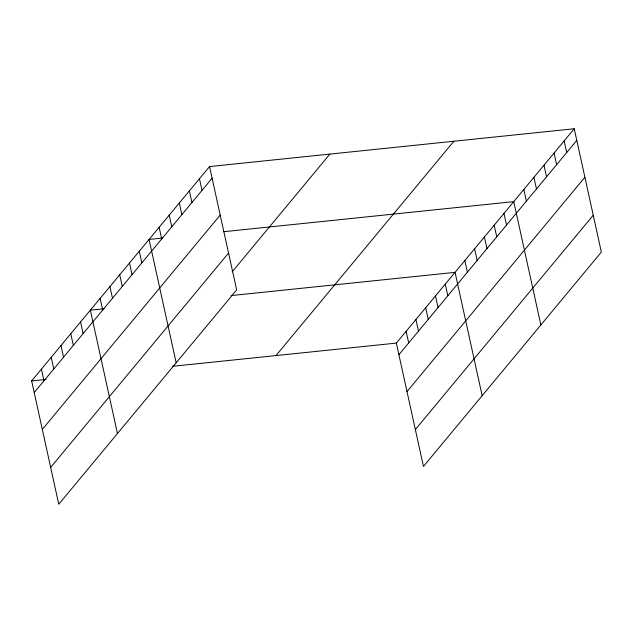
<?xml version="1.0" encoding="UTF-8"?>
<svg xmlns="http://www.w3.org/2000/svg" width="633" height="633" viewBox="0 0 633 633"><rect width="100%" height="100%" fill="white"/><g stroke="black" fill="none" stroke-linecap="round" stroke-linejoin="round"><path stroke-width="0.95" d="M209.539 166.574L236.655 289.906L58.766 504.248L31.65 380.916L209.539 166.574L574.234 128.752L601.35 252.084L423.461 466.426L396.345 343.094L574.234 128.752M34.206 392.563L212.102 178.213M42.316 429.419L220.205 215.07M50.664 467.391L228.553 253.05M232.105 271.913L329.888 154.088M275.996 355.58L453.885 141.23M398.901 354.733L576.79 140.391M407.003 391.59L584.9 177.248M415.351 429.57L593.248 215.22M162.649 238.04L149.056 239.448L176.172 362.78M223.789 231.702L513.751 201.626L540.867 324.958M103.939 308.777L90.353 310.186L117.469 433.518M231.045 295.595L455.048 272.356L482.164 395.696M31.65 380.916L46.209 379.412M172.342 366.325L396.345 343.094M564.153 140.898L566.709 152.537M554.073 153.044L556.629 164.683M543.992 165.189L546.548 176.829M533.912 177.335L536.467 188.974M523.831 189.481L526.387 201.12M503.963 213.416L506.527 225.055M494.183 225.206L496.739 236.845M484.395 236.995L486.959 248.634M474.615 248.785L477.171 260.424M464.828 260.574L467.391 272.214M445.26 284.146L447.824 295.793M435.48 295.935L438.036 307.575M425.692 307.725L428.256 319.364M415.913 319.515L418.468 331.154M406.125 331.304L408.689 342.944M199.458 178.72L202.022 190.359M189.378 190.865L191.941 202.505M179.297 203.011L181.861 214.65M169.217 215.157L171.78 226.796M159.136 227.302L161.7 238.942M139.276 251.238L141.832 262.877M129.488 263.027L132.052 274.667M119.708 274.817L122.264 286.456M109.92 286.607L112.484 298.246M100.141 298.396L102.696 310.035M80.573 321.975L83.129 333.615M70.785 333.765L73.349 345.404M61.005 345.555L63.561 357.194M51.218 357.344L53.781 368.984M41.438 369.134L43.994 380.773"/></g></svg>
